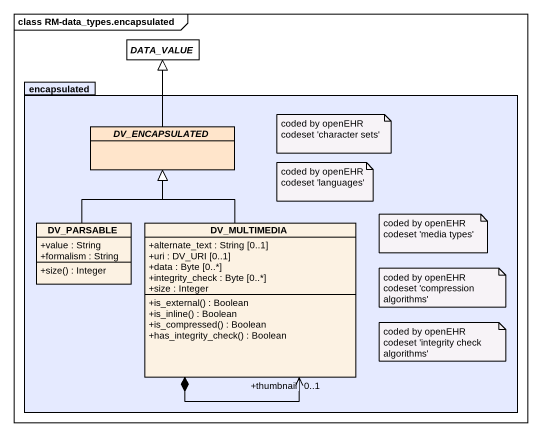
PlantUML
@startuml
mainframe class RM-data_types.encapsulated
hide circle
hide empty members
skinparam classAttributeIconSize 0
abstract class DATA_VALUE #FFFFFF
package encapsulated #E5EAFF {
  abstract class DV_ENCAPSULATED #FFE5CB
  class DV_PARSABLE {
    +value : String
    +formalism : String
    +size() : Integer
  }
  class DV_MULTIMEDIA {
    +alternate_text : String [0..1]
    +uri : DV_URI [0..1]
    +data : Byte [0..*]
    +integrity_check : Byte [0..*]
    +size : Integer
    +is_external() : Boolean
    +is_inline() : Boolean
    +is_compressed() : Boolean
    +has_integrity_check() : Boolean
  }
}
DV_ENCAPSULATED -up-|> DATA_VALUE
DV_PARSABLE -up-|> DV_ENCAPSULATED
DV_MULTIMEDIA -up-|> DV_ENCAPSULATED
DV_MULTIMEDIA *--> "+thumbnail\n0..1" DV_MULTIMEDIA
note as N1
  coded by openEHR codeset 'character sets'
end note
note as N2
  coded by openEHR codeset 'languages'
end note
note as N3
  coded by openEHR codeset 'media types'
end note
note as N4
  coded by openEHR codeset 'compression algorithms'
end note
note as N5
  coded by openEHR codeset 'integrity check algorithms'
end note
@enduml
